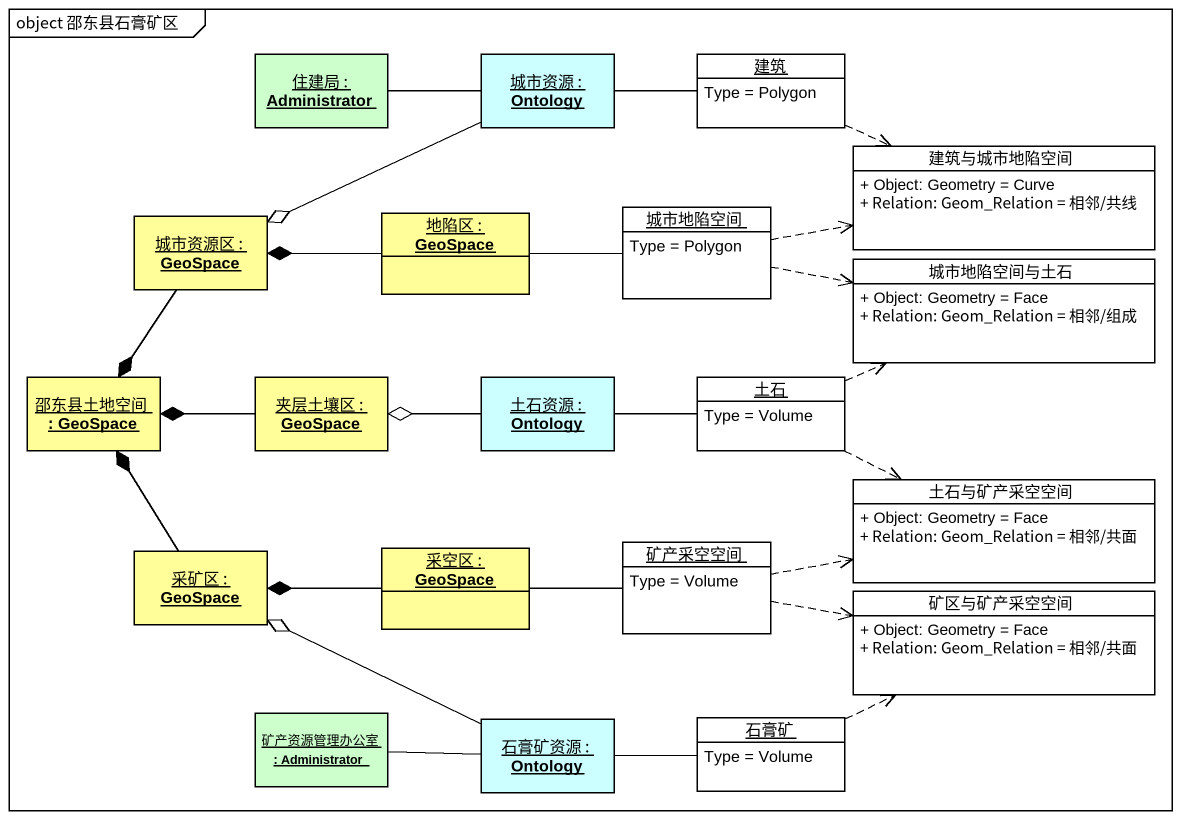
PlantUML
@startuml
mainframe object 邵东县石膏矿区
hide circle
hide empty members
skinparam classAttributeIconSize 0
object "住建局 : Administrator" as 住建局 #CCFFCC
object "城市资源 : Ontology" as 城市资源 #CCFFFF
object 建筑 #FFFFFF {
  Type = Polygon
}
class 建筑与城市地陷空间 {
  + Object: Geometry = Curve
  + Relation: Geom_Relation = 相邻/共线
}
object "城市资源区 : GeoSpace" as 城市资源区 #FFFE99
object "地陷区 : GeoSpace" as 地陷区 #FFFE99
object 城市地陷空间 #FFFFFF {
  Type = Polygon
}
class 城市地陷空间与土石 {
  + Object: Geometry = Face
  + Relation: Geom_Relation = 相邻/组成
}
object "邵东县土地空间 : GeoSpace" as 邵东县土地空间 #FFFE99
object "夹层土壤区 : GeoSpace" as 夹层土壤区 #FFFE99
object "土石资源 : Ontology" as 土石资源 #CCFFFF
object 土石 #FFFFFF {
  Type = Volume
}
class 土石与矿产采空空间 {
  + Object: Geometry = Face
  + Relation: Geom_Relation = 相邻/共面
}
object "采矿区 : GeoSpace" as 采矿区 #FFFE99
object "采空区 : GeoSpace" as 采空区 #FFFE99
object 矿产采空空间 #FFFFFF {
  Type = Volume
}
class 矿区与矿产采空空间 {
  + Object: Geometry = Face
  + Relation: Geom_Relation = 相邻/共面
}
object "矿产资源管理办公室 : Administrator" as 矿产资源管理办公室 #CCFFCC
object "石膏矿资源 : Ontology" as 石膏矿资源 #CCFFFF
object 石膏矿 #FFFFFF {
  Type = Volume
}
住建局 -right- 城市资源
城市资源 -left-o 城市资源区
建筑 -left- 城市资源
建筑 .right.> 建筑与城市地陷空间
城市资源区 --* 邵东县土地空间
地陷区 -left-* 城市资源区
地陷区 -right- 城市地陷空间
城市地陷空间 .right.> 建筑与城市地陷空间
城市地陷空间 .right.> 城市地陷空间与土石
夹层土壤区 -left-* 邵东县土地空间
土石资源 -left-o 夹层土壤区
土石 .right.> 城市地陷空间与土石
土石 -left- 土石资源
土石 .right.> 土石与矿产采空空间
采矿区 -up-* 邵东县土地空间
采空区 -left-* 采矿区
采空区 -right- 矿产采空空间
矿产采空空间 .right.> 土石与矿产采空空间
矿产采空空间 .right.> 矿区与矿产采空空间
矿产资源管理办公室 -right- 石膏矿资源
石膏矿资源 -left-o 采矿区
石膏矿 .right.> 矿区与矿产采空空间
石膏矿 -left- 石膏矿资源
@enduml
